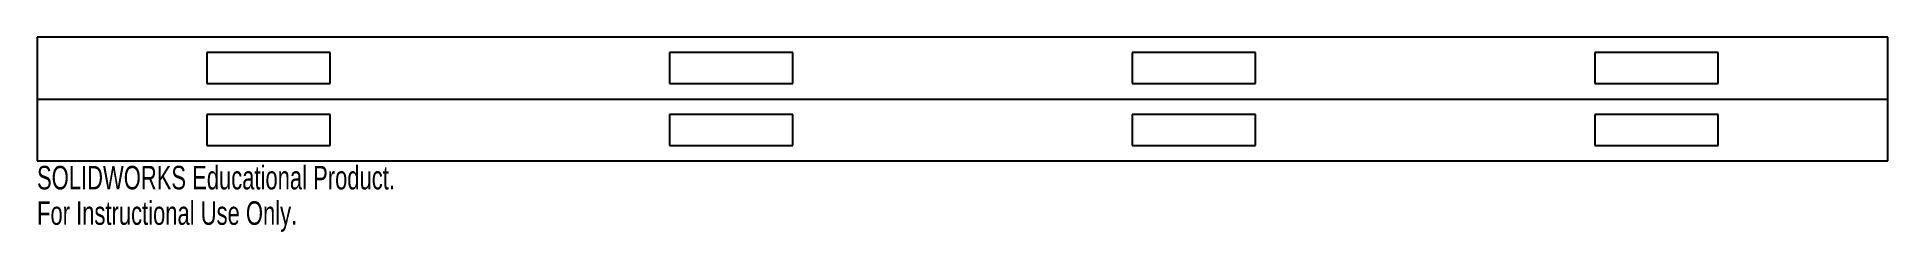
# Model space of a CAD drawing. Header units: inches. Extents: x -7.5 to 7.5, y -1.3 to 0.2.
import ezdxf

# ---------------------------------------------------------------- set-up
doc = ezdxf.new("R2010")
doc.units = ezdxf.units.IN
doc.header["$MEASUREMENT"] = 0
doc.styles.add('SLDTEXTSTYLE0', font='TXT', dxfattribs={"width": 0.7})

msp = doc.modelspace()

# ---------------------------------------------------------------- linework, layer by layer
at = {"color": 7, "linetype": 'Continuous', "lineweight": 25}
for p, q in [((-7.5, 0.25), (-7.5, -0.75)), ((7.5, 0.25), (-7.5, 0.25)), ((7.5, -0.75), (7.5, 0.25)), ((-5.125, 0.125), (-6.125, 0.125)), ((-6.125, 0.125), (-6.125, -0.125)), ((-5.125, -0.125), (-5.125, 0.125)), ((-1.375, 0.125), (-2.375, 0.125)), ((-2.375, 0.125), (-2.375, -0.125)), ((-1.375, -0.125), (-1.375, 0.125)), ((1.375, 0.125), (1.375, -0.125)), ((2.375, 0.125), (1.375, 0.125)), ((2.375, -0.125), (2.375, 0.125)), ((5.125, 0.125), (5.125, -0.125)), ((6.125, 0.125), (5.125, 0.125)), ((6.125, -0.125), (6.125, 0.125)), ((-6.125, -0.125), (-5.125, -0.125)), ((-2.375, -0.125), (-1.375, -0.125)), ((1.375, -0.125), (2.375, -0.125)), ((5.125, -0.125), (6.125, -0.125)), ((-7.5, -0.25), (7.5, -0.25)), ((-5.125, -0.375), (-6.125, -0.375)), ((-6.125, -0.375), (-6.125, -0.625)), ((-5.125, -0.625), (-5.125, -0.375)), ((-1.375, -0.375), (-2.375, -0.375)), ((-2.375, -0.375), (-2.375, -0.625)), ((-1.375, -0.625), (-1.375, -0.375)), ((1.375, -0.375), (1.375, -0.625)), ((2.375, -0.375), (1.375, -0.375)), ((2.375, -0.625), (2.375, -0.375)), ((5.125, -0.375), (5.125, -0.625)), ((6.125, -0.375), (5.125, -0.375)), ((6.125, -0.625), (6.125, -0.375)), ((-7.5, -0.75), (7.5, -0.75)), ((-6.125, -0.625), (-5.125, -0.625)), ((-2.375, -0.625), (-1.375, -0.625)), ((1.375, -0.625), (2.375, -0.625)), ((5.125, -0.625), (6.125, -0.625))]:
    msp.add_line(p, q, dxfattribs=at)

# ---------------------------------------------------------------- texts
at = {"color": 7, "linetype": 'Continuous', "char_height": 0.1903, "attachment_point": 1, "style": 'SLDTEXTSTYLE0'}
for s, insert in [('SOLIDWORKS Educational Product.', (-7.5, -0.79)), ('For Instructional Use Only.', (-7.5, -1.076))]:
    msp.add_mtext(s, dxfattribs=dict(at, insert=insert))

doc.saveas('drawing.dxf')
